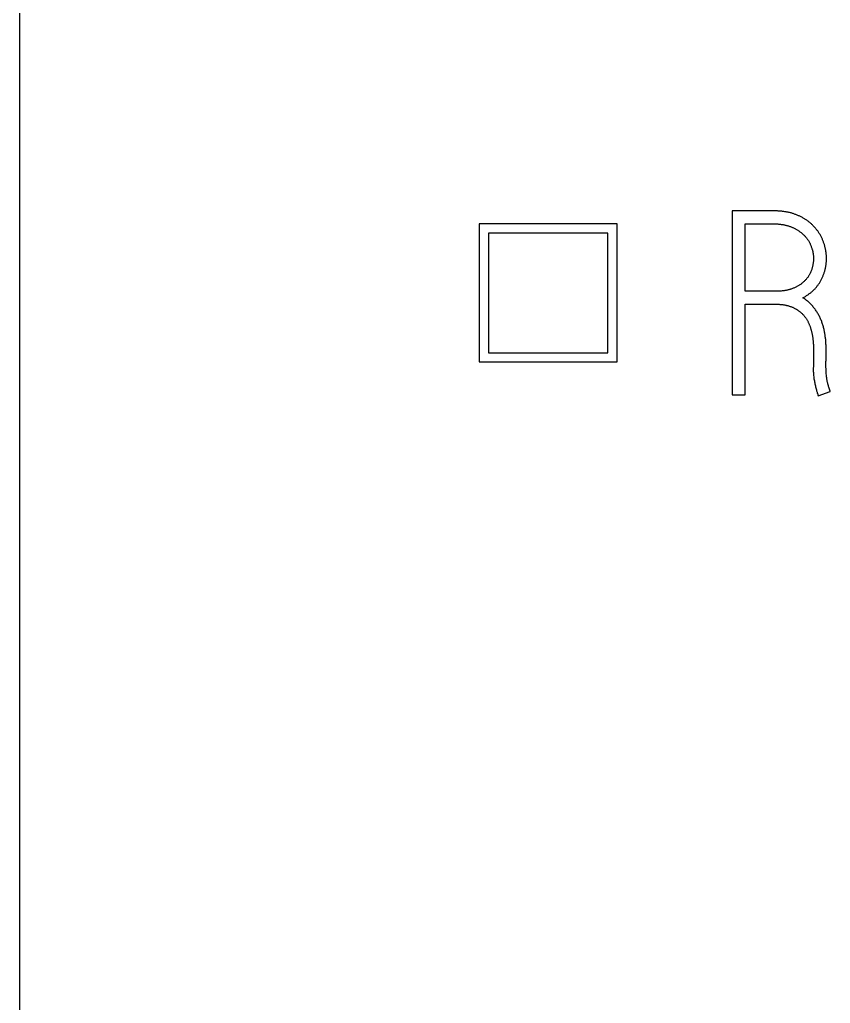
# Model space of a CAD drawing. Extents: x 0 to 420, y 0 to 297.
# Drawn here: x 111.9 to 120.72, y 193.64 to 204.34 of the extents above; entities that cross this region are included whole.
import ezdxf

# ---------------------------------------------------------------- set-up
doc = ezdxf.new("R2010")
doc.units = 0
doc.header["$LTSCALE"] = 23.1
doc.layers.add('10000_FRONT', color=7, linetype='CONTINUOUS')
doc.layers.add('10500_FRONT_LABELING', color=7, linetype='CONTINUOUS')

msp = doc.modelspace()

# ---------------------------------------------------------------- linework, layer by layer
at = {"layer": '10000_FRONT', "color": 7, "linetype": 'CONTINUOUS'}
for p, q in [((111.9, 237.561), (111.9, 147.561)), ((116.9, 202.119), (116.9, 200.618)), ((118.4, 202.119), (116.9, 202.119)), ((118.4, 200.618), (118.4, 202.119)), ((117, 202.019), (117, 200.718)), ((118.3, 202.019), (117, 202.019)), ((118.3, 200.718), (118.3, 202.019)), ((117, 200.718), (118.3, 200.718)), ((116.9, 200.618), (118.4, 200.618))]:
    msp.add_line(p, q, dxfattribs=at)
at = {"layer": '10500_FRONT_LABELING', "color": 7, "linetype": 'CONTINUOUS'}
for p, q in [((119.65, 202.261), (119.65, 200.261)), ((120.111, 202.261), (119.65, 202.261)), ((119.792, 201.387), (119.792, 202.12)), ((119.792, 202.12), (120.111, 202.12)), ((120.133, 201.387), (119.792, 201.387)), ((119.792, 200.261), (119.792, 201.246)), ((119.792, 201.246), (120.128, 201.246)), ((120.535, 200.753), (120.535, 200.572)), ((120.674, 200.663), (120.674, 200.729)), ((120.535, 200.572), (120.533, 200.547)), ((120.671, 200.575), (120.671, 200.613)), ((120.671, 200.564), (120.671, 200.575)), ((120.676, 200.475), (120.675, 200.486)), ((119.65, 200.261), (119.792, 200.261)), ((120.588, 200.247), (120.718, 200.297))]:
    msp.add_line(p, q, dxfattribs=at)
for points in [[(120.419, 201.315), (120.426, 201.319), (120.433, 201.323), (120.44, 201.327), (120.447, 201.331), (120.453, 201.335), (120.46, 201.339), (120.467, 201.343), (120.473, 201.348), (120.48, 201.352), (120.486, 201.357), (120.493, 201.361), (120.499, 201.366), (120.505, 201.371), (120.511, 201.376), (120.517, 201.381), (120.523, 201.386), (120.529, 201.392), (120.535, 201.397), (120.541, 201.403), (120.546, 201.408), (120.552, 201.414), (120.557, 201.42), (120.563, 201.426), (120.568, 201.432), (120.573, 201.438), (120.577, 201.444), (120.582, 201.45), (120.587, 201.457), (120.591, 201.463), (120.596, 201.47), (120.6, 201.476), (120.604, 201.483), (120.608, 201.49), (120.612, 201.497), (120.616, 201.504), (120.62, 201.511), (120.623, 201.518), (120.627, 201.525), (120.63, 201.532), (120.633, 201.539), (120.636, 201.547), (120.639, 201.554), (120.642, 201.561), (120.645, 201.569), (120.648, 201.576), (120.65, 201.584), (120.653, 201.591), (120.655, 201.599), (120.658, 201.606), (120.66, 201.614), (120.662, 201.621), (120.664, 201.629), (120.665, 201.637), (120.667, 201.645), (120.669, 201.652), (120.67, 201.66), (120.671, 201.668), (120.672, 201.676), (120.673, 201.684), (120.674, 201.692), (120.675, 201.7), (120.676, 201.707), (120.676, 201.715), (120.676, 201.723), (120.677, 201.731), (120.677, 201.739), (120.677, 201.747), (120.677, 201.755), (120.676, 201.763), (120.676, 201.77), (120.676, 201.778), (120.675, 201.786), (120.674, 201.794), (120.673, 201.802), (120.672, 201.81), (120.671, 201.818), (120.67, 201.825), (120.669, 201.833), (120.667, 201.841), (120.666, 201.849), (120.664, 201.857), (120.662, 201.864), (120.66, 201.872), (120.658, 201.88), (120.656, 201.887), (120.654, 201.895), (120.651, 201.902), (120.649, 201.91), (120.646, 201.917), (120.644, 201.925), (120.641, 201.932), (120.638, 201.939), (120.635, 201.947), (120.632, 201.954), (120.629, 201.961), (120.625, 201.968), (120.622, 201.975), (120.618, 201.982), (120.614, 201.989), (120.611, 201.996), (120.607, 202.003), (120.603, 202.01), (120.598, 202.017), (120.594, 202.023), (120.59, 202.03), (120.585, 202.037), (120.581, 202.043), (120.576, 202.049), (120.571, 202.056), (120.566, 202.062), (120.561, 202.068), (120.556, 202.074), (120.551, 202.08), (120.546, 202.086), (120.541, 202.092), (120.535, 202.097), (120.53, 202.103), (120.524, 202.109), (120.518, 202.114), (120.513, 202.12), (120.507, 202.125), (120.501, 202.13), (120.495, 202.135), (120.488, 202.14), (120.482, 202.145), (120.476, 202.15), (120.469, 202.155), (120.463, 202.159), (120.456, 202.164), (120.45, 202.168), (120.443, 202.172), (120.436, 202.176), (120.43, 202.18), (120.423, 202.184), (120.416, 202.188), (120.409, 202.192), (120.402, 202.196), (120.395, 202.199), (120.388, 202.203), (120.381, 202.206), (120.373, 202.209), (120.366, 202.213), (120.359, 202.216), (120.352, 202.219), (120.344, 202.222), (120.337, 202.224), (120.329, 202.227), (120.322, 202.23), (120.314, 202.232), (120.307, 202.234), (120.299, 202.237), (120.291, 202.239), (120.284, 202.241), (120.276, 202.243), (120.268, 202.245), (120.261, 202.246), (120.253, 202.248), (120.245, 202.249), (120.237, 202.251), (120.23, 202.252), (120.222, 202.253), (120.214, 202.254), (120.206, 202.255), (120.198, 202.256), (120.19, 202.257), (120.183, 202.258), (120.175, 202.259), (120.167, 202.259), (120.159, 202.26), (120.151, 202.26), (120.143, 202.261), (120.135, 202.261), (120.127, 202.261), (120.119, 202.261), (120.111, 202.261)], [(120.111, 202.12), (120.118, 202.12), (120.126, 202.119), (120.133, 202.119), (120.141, 202.119), (120.148, 202.119), (120.155, 202.118), (120.163, 202.117), (120.17, 202.117), (120.177, 202.116), (120.185, 202.115), (120.192, 202.114), (120.199, 202.113), (120.207, 202.112), (120.214, 202.111), (120.221, 202.109), (120.228, 202.108), (120.236, 202.106), (120.243, 202.104), (120.25, 202.102), (120.257, 202.1), (120.264, 202.098), (120.271, 202.095), (120.278, 202.093), (120.285, 202.09), (120.292, 202.088), (120.299, 202.085), (120.306, 202.082), (120.312, 202.079), (120.319, 202.076), (120.326, 202.073), (120.332, 202.069), (120.339, 202.066), (120.345, 202.062), (120.351, 202.059), (120.358, 202.055), (120.364, 202.051), (120.37, 202.047), (120.376, 202.043), (120.382, 202.039), (120.388, 202.034), (120.394, 202.03), (120.4, 202.025), (120.406, 202.021), (120.412, 202.016), (120.417, 202.011), (120.423, 202.006), (120.428, 202.001), (120.433, 201.996), (120.439, 201.99), (120.444, 201.985), (120.448, 201.979), (120.453, 201.974), (120.458, 201.968), (120.463, 201.962), (120.467, 201.956), (120.471, 201.95), (120.476, 201.944), (120.48, 201.938), (120.484, 201.932), (120.487, 201.925), (120.491, 201.919), (120.494, 201.912), (120.498, 201.905), (120.501, 201.899), (120.504, 201.892), (120.507, 201.885), (120.51, 201.878), (120.512, 201.871), (120.515, 201.864), (120.517, 201.857), (120.519, 201.85), (120.521, 201.843), (120.523, 201.836), (120.525, 201.829), (120.527, 201.821), (120.528, 201.814), (120.53, 201.807), (120.531, 201.799), (120.532, 201.792), (120.533, 201.785), (120.534, 201.777), (120.534, 201.77), (120.535, 201.763), (120.535, 201.755), (120.535, 201.748), (120.535, 201.741), (120.535, 201.733), (120.535, 201.726), (120.535, 201.718), (120.534, 201.711), (120.533, 201.704), (120.532, 201.696), (120.531, 201.689), (120.53, 201.681), (120.529, 201.674), (120.528, 201.667), (120.526, 201.66), (120.524, 201.652), (120.522, 201.645), (120.52, 201.638), (120.518, 201.631), (120.516, 201.624), (120.514, 201.617), (120.511, 201.61), (120.508, 201.603), (120.506, 201.596), (120.502, 201.59), (120.499, 201.583), (120.496, 201.576), (120.492, 201.57), (120.489, 201.563), (120.485, 201.557), (120.481, 201.551), (120.477, 201.544), (120.473, 201.538), (120.468, 201.532), (120.464, 201.527), (120.459, 201.521), (120.454, 201.515), (120.449, 201.51), (120.444, 201.504), (120.439, 201.499), (120.434, 201.494), (120.428, 201.489), (120.423, 201.484), (120.417, 201.479), (120.411, 201.474), (120.406, 201.47), (120.4, 201.465), (120.393, 201.461), (120.387, 201.457), (120.381, 201.453), (120.375, 201.449), (120.368, 201.445), (120.362, 201.441), (120.356, 201.438), (120.349, 201.434), (120.342, 201.431), (120.336, 201.428), (120.329, 201.425), (120.322, 201.422), (120.315, 201.419), (120.308, 201.416), (120.301, 201.414), (120.294, 201.411), (120.287, 201.409), (120.28, 201.407), (120.273, 201.405), (120.266, 201.403), (120.259, 201.401), (120.251, 201.399), (120.244, 201.398), (120.237, 201.396), (120.23, 201.395), (120.222, 201.394), (120.215, 201.393), (120.208, 201.392), (120.2, 201.391), (120.193, 201.39), (120.185, 201.389), (120.178, 201.389), (120.17, 201.388), (120.163, 201.388), (120.156, 201.388), (120.148, 201.387), (120.141, 201.387), (120.133, 201.387)], [(120.674, 200.729), (120.674, 200.739), (120.674, 200.749), (120.674, 200.759), (120.673, 200.77), (120.673, 200.78), (120.673, 200.79), (120.672, 200.8), (120.671, 200.81), (120.671, 200.82), (120.67, 200.83), (120.669, 200.841), (120.668, 200.851), (120.668, 200.861), (120.666, 200.871), (120.665, 200.881), (120.664, 200.891), (120.663, 200.901), (120.661, 200.911), (120.66, 200.921), (120.658, 200.931), (120.656, 200.941), (120.655, 200.951), (120.653, 200.961), (120.65, 200.971), (120.648, 200.981), (120.646, 200.991), (120.643, 201.001), (120.641, 201.01), (120.638, 201.02), (120.635, 201.03), (120.631, 201.039), (120.628, 201.049), (120.625, 201.058), (120.621, 201.068), (120.617, 201.077), (120.613, 201.086), (120.609, 201.096), (120.604, 201.105), (120.6, 201.114), (120.595, 201.123), (120.59, 201.132), (120.585, 201.141), (120.58, 201.149), (120.575, 201.158), (120.569, 201.167), (120.564, 201.175), (120.558, 201.183), (120.552, 201.191), (120.546, 201.199), (120.54, 201.207), (120.533, 201.215), (120.527, 201.223), (120.52, 201.231), (120.513, 201.238), (120.506, 201.246), (120.499, 201.253), (120.492, 201.26), (120.484, 201.267), (120.477, 201.274), (120.469, 201.28), (120.461, 201.287), (120.453, 201.293), (120.445, 201.299), (120.436, 201.304), (120.428, 201.31), (120.419, 201.315)], [(120.128, 201.246), (120.135, 201.246), (120.141, 201.246), (120.148, 201.246), (120.155, 201.245), (120.162, 201.245), (120.169, 201.244), (120.176, 201.244), (120.183, 201.243), (120.189, 201.243), (120.196, 201.242), (120.203, 201.241), (120.21, 201.24), (120.216, 201.239), (120.223, 201.238), (120.23, 201.236), (120.237, 201.235), (120.243, 201.233), (120.25, 201.232), (120.256, 201.23), (120.263, 201.228), (120.27, 201.226), (120.276, 201.224), (120.283, 201.222), (120.289, 201.22), (120.296, 201.217), (120.302, 201.215), (120.309, 201.212), (120.315, 201.209), (120.321, 201.206), (120.327, 201.203), (120.334, 201.2), (120.34, 201.197), (120.346, 201.193), (120.351, 201.19), (120.357, 201.186), (120.363, 201.183), (120.369, 201.179), (120.374, 201.175), (120.38, 201.171), (120.385, 201.166), (120.391, 201.162), (120.396, 201.157), (120.401, 201.153), (120.406, 201.148), (120.411, 201.143), (120.416, 201.139), (120.421, 201.134), (120.426, 201.129), (120.43, 201.123), (120.435, 201.118), (120.439, 201.113), (120.443, 201.107), (120.447, 201.102), (120.451, 201.096), (120.455, 201.09), (120.459, 201.085), (120.462, 201.079), (120.466, 201.073), (120.469, 201.067), (120.473, 201.061), (120.476, 201.055), (120.479, 201.048), (120.482, 201.042), (120.485, 201.036), (120.488, 201.03), (120.49, 201.023), (120.493, 201.017), (120.495, 201.011), (120.498, 201.004), (120.5, 200.998), (120.502, 200.991), (120.504, 200.985), (120.506, 200.978), (120.508, 200.972), (120.51, 200.965), (120.512, 200.958), (120.514, 200.952), (120.515, 200.945), (120.517, 200.938), (120.518, 200.931), (120.52, 200.925), (120.521, 200.918), (120.522, 200.911), (120.523, 200.904), (120.524, 200.897), (120.526, 200.891), (120.527, 200.884), (120.527, 200.877), (120.528, 200.87), (120.529, 200.863), (120.53, 200.857), (120.531, 200.85), (120.531, 200.843), (120.532, 200.836), (120.532, 200.829), (120.533, 200.822), (120.533, 200.815), (120.534, 200.809), (120.534, 200.802), (120.534, 200.795), (120.535, 200.788), (120.535, 200.781), (120.535, 200.774), (120.535, 200.767), (120.535, 200.76), (120.535, 200.753)], [(120.671, 200.613), (120.671, 200.619), (120.671, 200.625), (120.672, 200.63), (120.672, 200.636), (120.672, 200.641), (120.672, 200.647), (120.673, 200.652), (120.673, 200.658), (120.674, 200.663)], [(120.675, 200.486), (120.674, 200.497), (120.674, 200.502), (120.673, 200.508), (120.673, 200.514), (120.673, 200.519), (120.672, 200.525), (120.672, 200.53), (120.672, 200.536), (120.672, 200.541), (120.672, 200.547), (120.671, 200.552), (120.671, 200.558), (120.671, 200.564)], [(120.533, 200.547), (120.533, 200.535), (120.533, 200.524), (120.533, 200.513), (120.534, 200.501), (120.535, 200.49), (120.536, 200.479), (120.537, 200.468), (120.538, 200.456), (120.54, 200.445), (120.541, 200.434), (120.543, 200.423), (120.545, 200.411), (120.546, 200.4), (120.549, 200.389), (120.551, 200.378), (120.553, 200.367), (120.556, 200.356), (120.558, 200.345), (120.561, 200.334), (120.564, 200.323), (120.567, 200.312), (120.57, 200.301), (120.574, 200.29), (120.577, 200.279), (120.581, 200.269), (120.584, 200.258), (120.588, 200.247)], [(120.718, 200.297), (120.716, 200.302), (120.714, 200.308), (120.713, 200.313), (120.711, 200.318), (120.709, 200.323), (120.707, 200.328), (120.705, 200.334), (120.703, 200.339), (120.702, 200.344), (120.7, 200.35), (120.698, 200.355), (120.697, 200.36), (120.695, 200.366), (120.694, 200.371), (120.692, 200.376), (120.691, 200.382), (120.69, 200.387), (120.689, 200.392), (120.687, 200.398), (120.686, 200.403), (120.685, 200.409), (120.684, 200.414), (120.683, 200.42), (120.682, 200.425), (120.681, 200.431), (120.681, 200.436), (120.68, 200.442), (120.679, 200.447), (120.678, 200.453), (120.678, 200.458), (120.677, 200.464), (120.677, 200.469), (120.676, 200.475)]]:
    msp.add_lwpolyline(points, dxfattribs=at)

doc.saveas('drawing.dxf')
